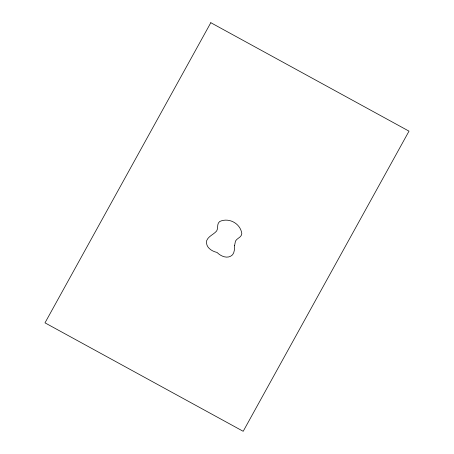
<?xml version="1.0" encoding="UTF-8"?>
<svg xmlns="http://www.w3.org/2000/svg" width="454" height="454" viewBox="0 0 454 454"><rect width="100%" height="100%" fill="white"/><g stroke="black" fill="none" stroke-linecap="round" stroke-linejoin="round"><path stroke-width="0.68" d="M234.599 245.597L234.548 249.354L233.753 252.668L232.596 254.768C227.817 259.433 221.019 256.414 217.012 252.435C211.519 251.204 205.287 247.124 206.684 240.592C208.534 235.995 213.721 234.542 216.711 230.904C218.476 227.897 216.581 223.867 219.651 221.529C228.878 217.154 240.563 223.504 241.817 233.657C241.471 237.504 237.05 238.055 235.444 241.153L234.599 245.597M210.809 22.7L44.991 322.845L243.191 431.3L409.009 131.155L210.809 22.7"/></g></svg>
